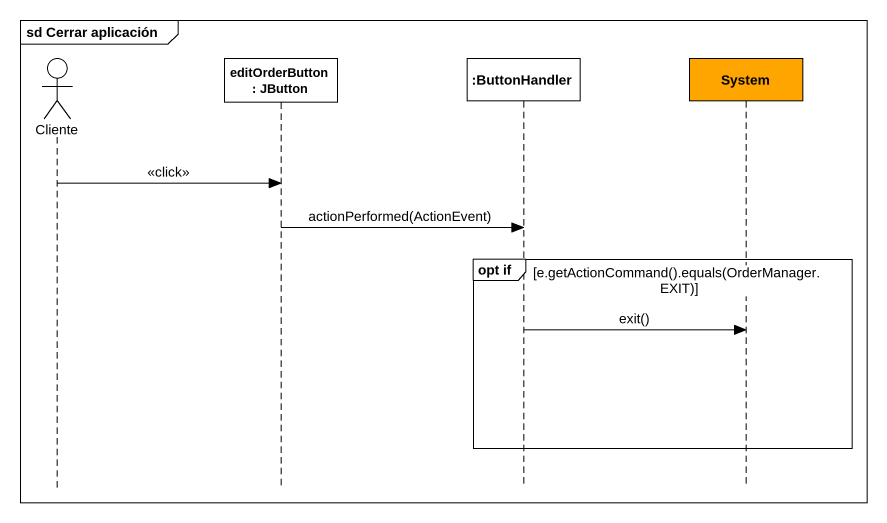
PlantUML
@startuml
mainframe sd Cerrar aplicación
hide footbox
actor Cliente
participant "editOrderButton : JButton" as editOrderButton
participant ":ButtonHandler" as ButtonHandler
participant System #FFA500

Cliente -> editOrderButton : <<click>>
editOrderButton -> ButtonHandler : actionPerformed(ActionEvent)
group opt if [e.getActionCommand().equals(OrderManager.EXIT)]
  ButtonHandler -> System : exit()
end
@enduml
